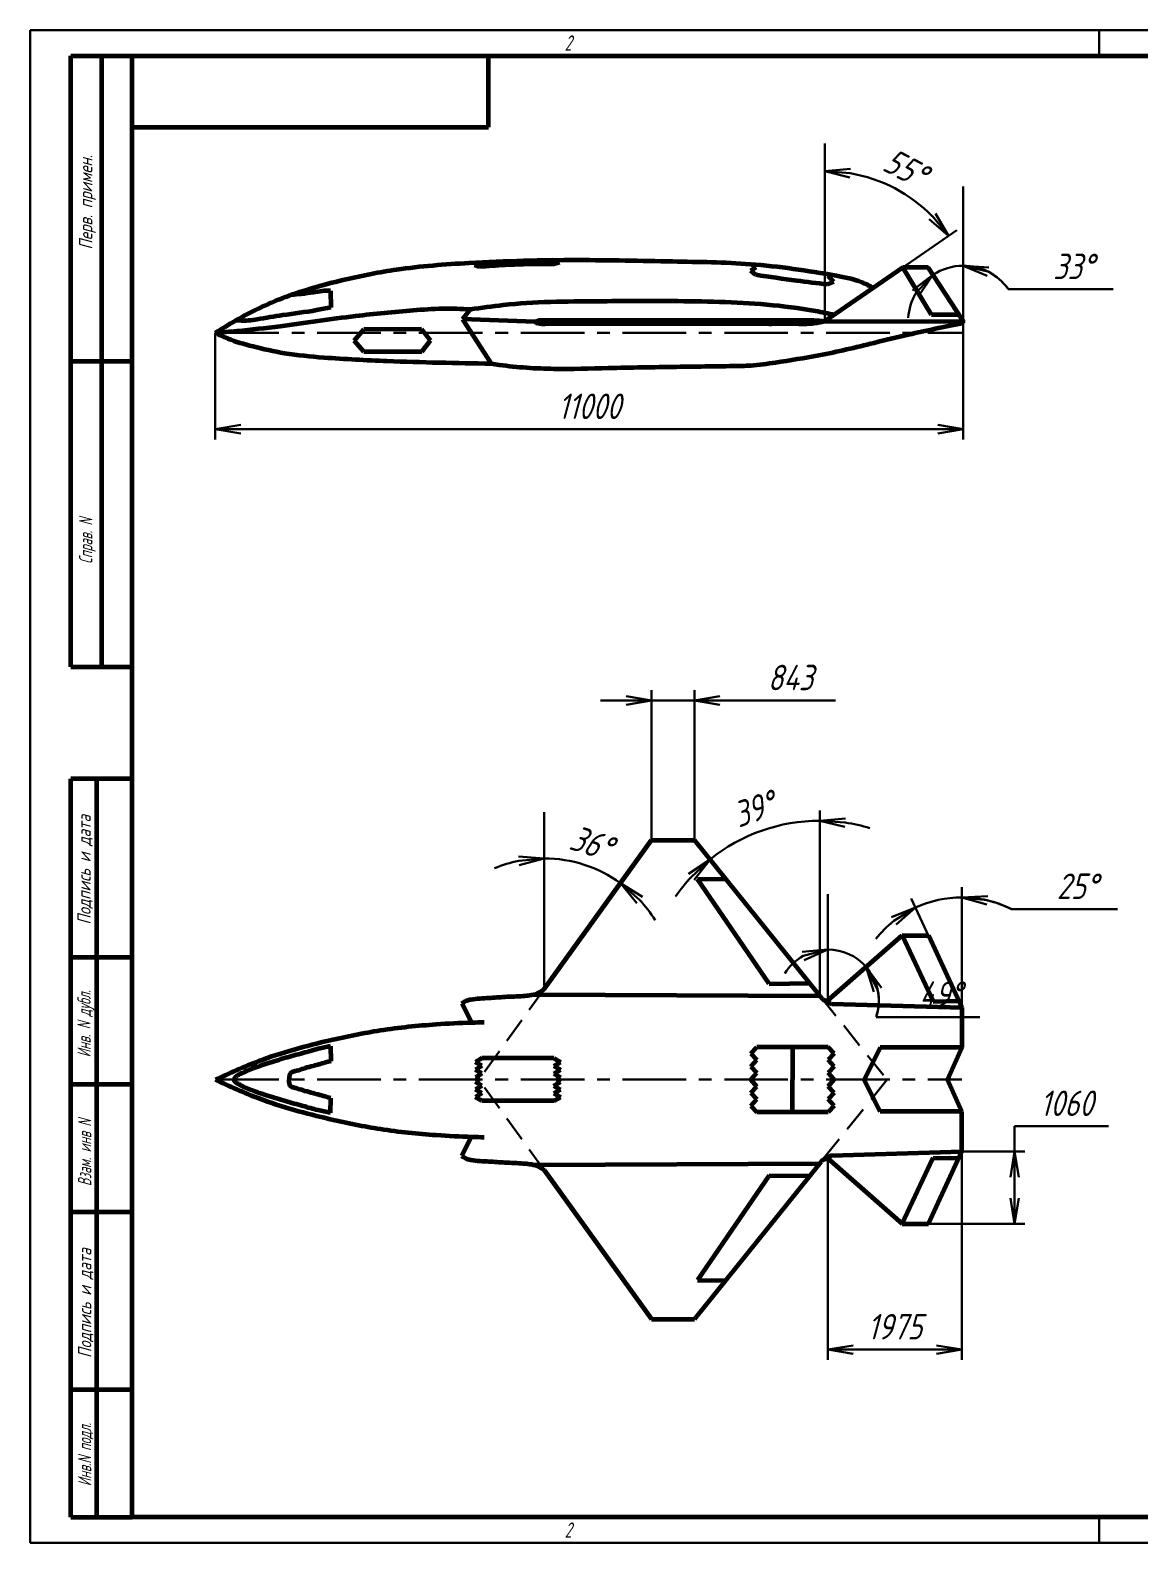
# Model space of a CAD drawing. Header units: millimetres. Extents: x -985956116104 to 1932156, y -552630487266 to 633586.
# Drawn here: x 5987.6 to 6205.4, y 37073.7 to 37370.7 of the extents above; entities that cross this region are included whole.
import ezdxf
from ezdxf.enums import TextEntityAlignment as Align

# ---------------------------------------------------------------- set-up
doc = ezdxf.new("R2010")
doc.units = ezdxf.units.MM
doc.linetypes.add('CENTER', pattern=[2, 1.25, -0.25, 0.25, -0.25])
doc.linetypes.add('DASHED', pattern=[0.75, 0.5, -0.25])
for name, color, linetype, lineweight in [('_axes (Оси)', 6, 'CENTER', 30), ('_basic (Основной)', 4, 'Continuous', 60), ('_contour (Тонкий)', 7, 'Continuous', 30), ('_invisible (Невидимый)', 1, 'DASHED', 30), ('_text (Надписи)', 2, 'Continuous', 30)]:
    doc.layers.add(name, color=color, linetype=linetype, lineweight=lineweight)
doc.styles.add('ESKD', font='eskd.shx', dxfattribs={"oblique": 15, "height": 5})
doc.dimstyles.new('ESKD', dxfattribs={"dimtxt": 5, "dimasz": 5, "dimexe": 2, "dimexo": 0, "dimgap": 2, "dimtad": 1, "dimtoh": 1, "dimzin": 12, "dimdsep": 46, "dimtxsty": 'ESKD', "dimblk1": 'OPEN', "dimblk2": 'OPEN', "dimsah": 1, "dimcen": 5, "dimclrd": 256, "dimclre": 256, "dimclrt": 2, "dimadec": 0, "dimazin": 0, "dimtfac": 1, "dimtmove": 0, "dimatfit": 3, "dimldrblk": 'OPEN', "dimfxl": 1, "dimtolj": 1, "dimtzin": 12, "dimlwd": -1, "dimlwe": -1, "dimarcsym": 0})

# ---------------------------------------------------------------- blocks, each defined once
blk = doc.blocks.new('_OPEN')
at = {"color": 0, "linetype": 'ByBlock'}
for p, q in [((-1, 0.167), (0, 0)), ((0, 0), (-1, -0.167)), ((0, 0), (-1, 0))]:
    blk.add_line(p, q, dxfattribs=at)
blk = doc.blocks.new('*D107')
at = {"layer": '_contour (Тонкий)', "transparency": 16777216}
for p, q in [((6143.77, 37314.4), (6143.77, 37345.02)), ((6144.49, 37314.02), (6169.69, 37331.42))]:
    blk.add_line(p, q, dxfattribs=at)
blk.add_arc((6143.77, 37313.52), 29.5, 44.3397, 80.2782, dxfattribs=at)
at = {"layer": 'Defpoints', "color": 0, "transparency": 16777216}
for p in [(6161.49, 37337.11), (6143.77, 37314.4), (6143.77, 37313.52), (6144.49, 37314.02)]:
    blk.add_point(p, dxfattribs=at)
at = {"layer": '_contour (Тонкий)', "transparency": 16777216, "xscale": 5, "yscale": 5, "zscale": 5}
for p, rotation in [((6143.77, 37343.02), 175.1390953006351), ((6168.05, 37330.28), 309.4787719831255)]:
    blk.add_blockref('_OPEN', p, dxfattribs=dict(at, rotation=rotation))
at = {"layer": '_contour (Тонкий)', "color": 2, "transparency": 16777216, "insert": (6159.57, 37343.63), "char_height": 5, "attachment_point": 5, "rotation": 332.3089, "style": 'ESKD'}
blk.add_mtext('\\A1;55°', dxfattribs=at)
blk = doc.blocks.new('*D108')
at = {"layer": '_contour (Тонкий)', "transparency": 16777216}
for p, q in [((6170.64, 37314.08), (6163.89, 37324.31)), ((6170.94, 37314.17), (6170.94, 37326.43)), ((6179.8, 37319.8), (6200.37, 37319.8))]:
    blk.add_line(p, q, dxfattribs=at)
for start, end in [(90, 123.4052), (34.8413, 90), (36.4611, 63.2306), (150.1746, 176.944)]:
    blk.add_arc((6170.94, 37313.63), 10.8, start, end, dxfattribs=at)
at = {"layer": 'Defpoints', "color": 0, "transparency": 16777216}
for p in [(6166.85, 37323.62), (6170.64, 37314.08), (6170.94, 37314.17), (6170.94, 37313.63)]:
    blk.add_point(p, dxfattribs=at)
at = {"layer": '_contour (Тонкий)', "transparency": 16777216, "xscale": 5, "yscale": 5, "zscale": 5}
for p, rotation in [((6170.94, 37324.43), 166.6152792713246), ((6164.99, 37322.64), 46.78987804713155)]:
    blk.add_blockref('_OPEN', p, dxfattribs=dict(at, rotation=rotation))
at = {"layer": '_contour (Тонкий)', "color": 2, "transparency": 16777216, "insert": (6192.58, 37324.3), "char_height": 5, "attachment_point": 5, "style": 'ESKD'}
blk.add_mtext('\\A1;33°', dxfattribs=at)
blk = doc.blocks.new('*D109')
at = {"layer": '_contour (Тонкий)', "transparency": 16777216}
for p, q in [((6088.6, 37183.66), (6088.6, 37210.05)), ((6089.35, 37183.41), (6104.79, 37204.83))]:
    blk.add_line(p, q, dxfattribs=at)
for start, end in [(101.1721, 112.3442), (54.2141, 90), (31.8699, 43.042)]:
    blk.add_arc((6088.6, 37182.37), 25.68, start, end, dxfattribs=at)
at = {"layer": 'Defpoints', "color": 0, "transparency": 16777216}
for p in [(6098.99, 37205.86), (6088.6, 37183.66), (6088.6, 37182.37), (6089.35, 37183.41)]:
    blk.add_point(p, dxfattribs=at)
at = {"layer": '_contour (Тонкий)', "transparency": 16777216, "xscale": 5, "yscale": 5, "zscale": 5}
for p, rotation in [((6088.6, 37208.05), 5.586049791259179), ((6103.62, 37203.21), 138.6280026440419)]:
    blk.add_blockref('_OPEN', p, dxfattribs=dict(at, rotation=rotation))
at = {"layer": '_contour (Тонкий)', "color": 2, "transparency": 16777216, "insert": (6097.87, 37211.09), "char_height": 5, "attachment_point": 5, "rotation": 342.107, "style": 'ESKD'}
blk.add_mtext('\\A1;36°', dxfattribs=at)
blk = doc.blocks.new('*D110')
at = {"layer": '_contour (Тонкий)', "transparency": 16777216}
for p, q in [((6142.75, 37182.78), (6142.75, 37217.45)), ((6141.68, 37182.4), (6119.94, 37209.41))]:
    blk.add_line(p, q, dxfattribs=at)
for start, end in [(90, 128.8178), (73.3228, 81.6614), (137.1564, 145.495)]:
    blk.add_arc((6142.75, 37181.06), 34.39, start, end, dxfattribs=at)
at = {"layer": 'Defpoints', "color": 0, "transparency": 16777216}
for p in [(6135.05, 37214.57), (6141.68, 37182.4), (6142.75, 37182.78), (6142.75, 37181.06)]:
    blk.add_point(p, dxfattribs=at)
at = {"layer": '_contour (Тонкий)', "transparency": 16777216, "xscale": 5, "yscale": 5, "zscale": 5}
for p, rotation in [((6142.75, 37215.45), 175.8306999130033), ((6121.2, 37207.85), 42.98712935863843)]:
    blk.add_blockref('_OPEN', p, dxfattribs=dict(at, rotation=rotation))
at = {"layer": '_contour (Тонкий)', "color": 2, "transparency": 16777216, "insert": (6129.83, 37217.74), "char_height": 5, "attachment_point": 5, "rotation": 19.4089, "style": 'ESKD'}
blk.add_mtext('\\A1;39°', dxfattribs=at)
blk = doc.blocks.new('*D111')
at = {"layer": '_contour (Тонкий)', "transparency": 16777216}
for p, q in [((6144.34, 37180.64), (6144.34, 37192.15)), ((6144.72, 37180.47), (6153.38, 37188.04)), ((6153.81, 37176.91), (6174.18, 37176.91))]:
    blk.add_line(p, q, dxfattribs=at)
for start, end in [(118.9324, 147.8649), (41.1324, 90), (341.1829, 41.1324), (343.2675, 12.2)]:
    blk.add_arc((6144.34, 37180.14), 10.01, start, end, dxfattribs=at)
at = {"layer": 'Defpoints', "color": 0, "transparency": 16777216}
for p in [(6147.15, 37189.74), (6144.34, 37180.64), (6144.34, 37180.14), (6144.72, 37180.47)]:
    blk.add_point(p, dxfattribs=at)
at = {"layer": '_contour (Тонкий)', "transparency": 16777216, "xscale": 5, "yscale": 5, "zscale": 5}
for p, rotation in [((6144.34, 37190.15), 14.46621553297226), ((6151.88, 37186.72), 116.6661963229373)]:
    blk.add_blockref('_OPEN', p, dxfattribs=dict(at, rotation=rotation))
at = {"layer": '_contour (Тонкий)', "color": 2, "transparency": 16777216, "insert": (6166.5, 37181.41), "char_height": 5, "attachment_point": 5, "style": 'ESKD'}
blk.add_mtext('\\A1;49°', dxfattribs=at)
blk = doc.blocks.new('*D112')
at = {"layer": '_contour (Тонкий)', "transparency": 16777216}
for p, q in [((6170.68, 37179.85), (6170.68, 37202.4)), ((6170.23, 37179.75), (6160.72, 37200.2)), ((6180.41, 37198.09), (6201.23, 37198.09))]:
    blk.add_line(p, q, dxfattribs=at)
for start, end in [(90, 114.9164), (63.2721, 90), (63.4545, 76.7272), (128.1891, 141.4619)]:
    blk.add_arc((6170.68, 37178.77), 21.63, start, end, dxfattribs=at)
at = {"layer": 'Defpoints', "color": 0, "transparency": 16777216}
for p in [(6164.5, 37199.5), (6170.23, 37179.75), (6170.68, 37179.85), (6170.68, 37178.77)]:
    blk.add_point(p, dxfattribs=at)
at = {"layer": '_contour (Тонкий)', "transparency": 16777216, "xscale": 5, "yscale": 5, "zscale": 5}
for p, rotation in [((6170.68, 37200.4), 173.3636175956131), ((6161.57, 37198.39), 31.55273301111957)]:
    blk.add_blockref('_OPEN', p, dxfattribs=dict(at, rotation=rotation))
at = {"layer": '_contour (Тонкий)', "color": 2, "transparency": 16777216, "insert": (6193.32, 37202.59), "char_height": 5, "attachment_point": 5, "style": 'ESKD'}
blk.add_mtext('\\A1;25°', dxfattribs=at)
blk = doc.blocks.new('*D114')
at = {"layer": '_contour (Тонкий)', "transparency": 16777216}
for p, q in [((6109.71, 37211.66), (6109.71, 37241.07)), ((6118.14, 37211.66), (6118.14, 37241.07)), ((6104.71, 37239.07), (6099.71, 37239.07)), ((6109.71, 37239.07), (6118.14, 37239.07)), ((6123.14, 37239.07), (6145.84, 37239.07))]:
    blk.add_line(p, q, dxfattribs=at)
at = {"layer": 'Defpoints', "color": 0, "transparency": 16777216}
for p in [(6118.14, 37239.07), (6109.71, 37211.66), (6118.14, 37211.66)]:
    blk.add_point(p, dxfattribs=at)
at = {"layer": '_contour (Тонкий)', "transparency": 16777216, "xscale": 5, "yscale": 5, "zscale": 5}
blk.add_blockref('_OPEN', (6109.71, 37239.07), dxfattribs=at)
at = {"layer": '_contour (Тонкий)', "transparency": 16777216, "xscale": 5, "yscale": 5, "zscale": 5, "rotation": 180}
blk.add_blockref('_OPEN', (6118.14, 37239.07), dxfattribs=at)
at = {"layer": '_contour (Тонкий)', "color": 2, "transparency": 16777216, "insert": (6136.99, 37243.57), "char_height": 5, "attachment_point": 5, "style": 'ESKD'}
blk.add_mtext('\\A1;843', dxfattribs=at)
blk = doc.blocks.new('*D428')
at = {"layer": '_contour (Тонкий)', "transparency": 16777216}
for p, q in [((6144.34, 37149.1), (6144.34, 37109.6)), ((6170.68, 37150.47), (6170.68, 37109.6)), ((6149.34, 37111.6), (6165.68, 37111.6))]:
    blk.add_line(p, q, dxfattribs=at)
at = {"layer": 'Defpoints', "color": 0, "transparency": 16777216}
for p in [(6144.34, 37149.1), (6170.68, 37150.47), (6170.68, 37111.6)]:
    blk.add_point(p, dxfattribs=at)
at = {"layer": '_contour (Тонкий)', "transparency": 16777216, "xscale": 5, "yscale": 5, "zscale": 5, "rotation": 180}
blk.add_blockref('_OPEN', (6144.34, 37111.6), dxfattribs=at)
at = {"layer": '_contour (Тонкий)', "transparency": 16777216, "xscale": 5, "yscale": 5, "zscale": 5}
blk.add_blockref('_OPEN', (6170.68, 37111.6), dxfattribs=at)
at = {"layer": '_contour (Тонкий)', "color": 2, "transparency": 16777216, "insert": (6157.51, 37116.1), "char_height": 5, "attachment_point": 5, "style": 'ESKD'}
blk.add_mtext('\\A1;1975', dxfattribs=at)
blk = doc.blocks.new('*D581')
at = {"layer": '_contour (Тонкий)', "transparency": 16777216}
for p, q in [((6170.95, 37313.49), (6170.95, 37290.33)), ((6024.01, 37311.25), (6024.01, 37290.33)), ((6029.01, 37292.33), (6165.95, 37292.33))]:
    blk.add_line(p, q, dxfattribs=at)
at = {"layer": 'Defpoints', "color": 0, "transparency": 16777216}
for p in [(6170.95, 37313.49), (6024.01, 37311.25), (6170.95, 37292.33)]:
    blk.add_point(p, dxfattribs=at)
at = {"layer": '_contour (Тонкий)', "transparency": 16777216, "xscale": 5, "yscale": 5, "zscale": 5, "rotation": 180}
blk.add_blockref('_OPEN', (6024.01, 37292.33), dxfattribs=at)
at = {"layer": '_contour (Тонкий)', "transparency": 16777216, "xscale": 5, "yscale": 5, "zscale": 5}
blk.add_blockref('_OPEN', (6170.95, 37292.33), dxfattribs=at)
at = {"layer": '_contour (Тонкий)', "color": 2, "transparency": 16777216, "insert": (6097.48, 37296.83), "char_height": 5, "attachment_point": 5, "style": 'ESKD'}
blk.add_mtext('\\A1;11000', dxfattribs=at)
blk = doc.blocks.new('*D582')
at = {"layer": '_contour (Тонкий)', "transparency": 16777216}
for p, q in [((6181.03, 37150.47), (6181.03, 37155.47)), ((6181.03, 37155.47), (6199.46, 37155.47)), ((6170.68, 37150.47), (6183.03, 37150.47)), ((6181.03, 37141.32), (6181.03, 37145.47)), ((6164.11, 37136.32), (6183.03, 37136.32))]:
    blk.add_line(p, q, dxfattribs=at)
at = {"layer": 'Defpoints', "color": 0, "transparency": 16777216}
for p in [(6170.68, 37150.47), (6181.03, 37150.47), (6164.11, 37136.32)]:
    blk.add_point(p, dxfattribs=at)
at = {"layer": '_contour (Тонкий)', "transparency": 16777216, "xscale": 5, "yscale": 5, "zscale": 5}
for p, rotation in [((6181.03, 37150.47), 90), ((6181.03, 37136.32), 270)]:
    blk.add_blockref('_OPEN', p, dxfattribs=dict(at, rotation=rotation))
at = {"layer": '_contour (Тонкий)', "color": 2, "transparency": 16777216, "insert": (6191.25, 37159.97), "char_height": 5, "attachment_point": 5, "style": 'ESKD'}
blk.add_mtext('\\A1;1060', dxfattribs=at)

msp = doc.modelspace()

# ---------------------------------------------------------------- linework, layer by layer
at = {"layer": '_axes (Оси)', "ltscale": 10, "transparency": 33554687}
for p, q in [((6024.013, 37311.251), (6170.764, 37311.251)), ((6024.013, 37164.617), (6170.681, 37164.617))]:
    msp.add_line(p, q, dxfattribs=at)
at = {"layer": '_basic (Основной)', "transparency": 33554687}
for p, q in [((5995.646, 37365.672), (6007.646, 37365.672)), ((5995.646, 37245.672), (5995.646, 37365.672)), ((6001.646, 37365.672), (6001.646, 37245.672)), ((6007.646, 37078.672), (6007.646, 37365.672)), ((6007.646, 37365.672), (6402.646, 37365.672)), ((6077.646, 37351.672), (6077.646, 37365.672)), ((6007.646, 37351.672), (6077.646, 37351.672)), ((6074.943, 37324.574), (6075.792, 37325.094)), ((6075.818, 37324.228), (6074.943, 37324.574)), ((6091.652, 37325.146), (6090.208, 37325.542)), ((6090.281, 37324.755), (6091.652, 37325.146)), ((6129.22, 37323.466), (6130.266, 37324.177)), ((6130.266, 37324.177), (6129.236, 37324.758)), ((6159.068, 37324.084), (6143.767, 37313.522)), ((6164.043, 37324.084), (6159.068, 37324.084)), ((6164.69, 37314.765), (6159.068, 37324.084)), ((6170.764, 37313.893), (6164.043, 37324.084)), ((6130.198, 37322.619), (6129.22, 37323.466)), ((6144.219, 37320.733), (6145.519, 37321.265)), ((6144.399, 37322.357), (6145.16, 37322.65)), ((6145.519, 37321.265), (6144.399, 37322.357)), ((6046.625, 37319.535), (6046.726, 37316.221)), ((6074.135, 37315.886), (6072.57, 37313.908)), ((6072.57, 37313.908), (6078.232, 37305.218)), ((6086.808, 37313.405), (6072.57, 37313.908)), ((6143.767, 37313.522), (6170.941, 37313.493)), ((6170.189, 37314.765), (6164.69, 37314.765)), ((6170.189, 37314.765), (6170.189, 37314.765)), ((6053.188, 37311.887), (6051.294, 37309.713)), ((6053.204, 37307.552), (6051.294, 37309.713)), ((6064.536, 37311.971), (6053.188, 37311.887)), ((6064.536, 37311.971), (6066.281, 37309.768)), ((6064.552, 37307.552), (6066.281, 37309.768)), ((6064.552, 37307.552), (6053.204, 37307.552)), ((5995.646, 37305.672), (6007.646, 37305.672)), ((5995.646, 37245.672), (6007.646, 37245.672)), ((6007.646, 37223.672), (5995.646, 37223.672)), ((5995.646, 37078.672), (5995.646, 37223.672)), ((6000.646, 37223.672), (6000.646, 37078.672)), ((6088.597, 37182.371), (6109.709, 37211.659)), ((6109.709, 37211.659), (6118.137, 37211.659)), ((6118.137, 37211.659), (6142.753, 37181.061)), ((6118.767, 37203.973), (6124.264, 37204.043)), ((6132.801, 37183.435), (6118.767, 37203.973)), ((6144.338, 37180.138), (6158.969, 37192.915)), ((6158.969, 37192.915), (6164.108, 37192.915)), ((6158.969, 37192.915), (6165.024, 37179.954)), ((6164.108, 37192.915), (6170.681, 37178.766)), ((5995.646, 37188.672), (6007.646, 37188.672)), ((6132.801, 37183.435), (6140.773, 37183.523)), ((6072.461, 37179.593), (6074.31, 37175.842)), ((6086.529, 37181.324), (6142.753, 37181.061)), ((6145.13, 37179.525), (6170.681, 37178.766)), ((6165.024, 37179.954), (6170.081, 37180.057)), ((6170.681, 37178.766), (6170.681, 37170.902)), ((6046.61, 37171.173), (6046.684, 37168.248)), ((6129.209, 37169.735), (6130.365, 37171)), ((6129.209, 37169.735), (6130.365, 37168.47)), ((6144.423, 37171), (6130.365, 37171)), ((6137.394, 37171), (6137.394, 37164.617)), ((6145.578, 37169.735), (6144.423, 37171)), ((6145.578, 37169.735), (6144.423, 37168.47)), ((6154.616, 37170.902), (6151.477, 37164.617)), ((6170.681, 37170.902), (6154.616, 37170.902)), ((6170.681, 37170.902), (6167.846, 37164.617)), ((6076.397, 37168.812), (6075.09, 37168.061)), ((6076.397, 37167.31), (6075.09, 37168.061)), ((6076.397, 37167.31), (6075.09, 37166.559)), ((6090.527, 37168.812), (6076.397, 37168.812)), ((6090.527, 37168.812), (6091.835, 37168.061)), ((6090.527, 37167.31), (6091.835, 37168.061)), ((6090.527, 37167.31), (6091.835, 37166.559)), ((6129.209, 37167.205), (6130.365, 37168.47)), ((6129.209, 37167.205), (6130.365, 37165.94)), ((6145.578, 37167.205), (6144.423, 37168.47)), ((6145.578, 37167.205), (6144.423, 37165.94)), ((6007.646, 37163.672), (5995.646, 37163.672)), ((6076.397, 37165.807), (6075.09, 37166.559)), ((6076.397, 37165.807), (6075.09, 37165.056)), ((6075.855, 37164.617), (6075.09, 37165.056)), ((6075.855, 37164.617), (6075.09, 37164.177)), ((6076.397, 37163.426), (6075.09, 37164.177)), ((6090.527, 37165.807), (6091.835, 37166.559)), ((6090.527, 37165.807), (6091.835, 37165.056)), ((6090.527, 37163.426), (6091.835, 37164.177)), ((6091.07, 37164.617), (6091.835, 37165.056)), ((6091.07, 37164.617), (6091.835, 37164.177)), ((6129.208, 37164.617), (6130.365, 37165.94)), ((6129.208, 37164.617), (6130.365, 37163.293)), ((6137.394, 37158.234), (6137.394, 37164.617)), ((6145.579, 37164.617), (6144.423, 37165.94)), ((6145.579, 37164.617), (6144.423, 37163.293)), ((6154.616, 37158.332), (6151.477, 37164.617)), ((6170.681, 37158.332), (6167.846, 37164.617)), ((6046.61, 37158.061), (6046.684, 37160.986)), ((6076.397, 37163.426), (6075.09, 37162.675)), ((6076.397, 37161.924), (6075.09, 37162.675)), ((6076.397, 37161.924), (6075.09, 37161.173)), ((6076.397, 37160.422), (6075.09, 37161.173)), ((6090.527, 37163.426), (6091.835, 37162.675)), ((6090.527, 37161.924), (6091.835, 37162.675)), ((6090.527, 37161.924), (6091.835, 37161.173)), ((6090.527, 37160.422), (6091.835, 37161.173)), ((6129.209, 37162.029), (6130.365, 37163.293)), ((6129.209, 37162.029), (6130.365, 37160.764)), ((6129.209, 37159.499), (6130.365, 37160.764)), ((6145.578, 37162.029), (6144.423, 37163.293)), ((6145.578, 37162.029), (6144.423, 37160.764)), ((6145.578, 37159.499), (6144.423, 37160.764)), ((6090.527, 37160.422), (6076.397, 37160.422)), ((6129.209, 37159.499), (6130.365, 37158.234)), ((6144.423, 37158.234), (6130.365, 37158.234)), ((6145.578, 37159.499), (6144.423, 37158.234)), ((6170.681, 37158.332), (6154.616, 37158.332)), ((6170.681, 37150.468), (6170.681, 37158.332)), ((6072.461, 37149.641), (6074.31, 37153.392)), ((6144.338, 37149.096), (6158.969, 37136.319)), ((6145.13, 37149.708), (6170.681, 37150.468)), ((6158.969, 37136.319), (6165.024, 37149.28)), ((6164.108, 37136.319), (6170.681, 37150.468)), ((6165.024, 37149.28), (6170.081, 37149.177)), ((6086.529, 37147.91), (6142.753, 37148.173)), ((6088.597, 37146.863), (6109.709, 37117.575)), ((6118.137, 37117.575), (6142.753, 37148.173)), ((6132.801, 37145.799), (6118.767, 37125.261)), ((6132.801, 37145.799), (6140.773, 37145.711)), ((5995.646, 37138.672), (6007.646, 37138.672)), ((6158.969, 37136.319), (6164.108, 37136.319)), ((6118.767, 37125.261), (6124.264, 37125.191)), ((6109.709, 37117.575), (6118.137, 37117.575)), ((6007.646, 37103.672), (5995.646, 37103.672)), ((5995.646, 37078.672), (6007.646, 37078.672)), ((6402.646, 37078.672), (6007.646, 37078.672))]:
    msp.add_line(p, q, dxfattribs=at)
for points, start_tangent, end_tangent in [([(6024.013, 37311.251), (6027.91, 37313.639), (6038.562, 37318.572), (6049.738, 37321.801), (6059.617, 37323.698), (6073.906, 37324.996), (6095.22, 37325.571), (6113.86, 37325.297), (6129.123, 37324.767), (6145.961, 37322.508), (6150.95, 37321.236), (6153.366, 37320.042)], (0.0112814, 0.0071106), (0.0117856, -0.0063498)), ([(6090.281, 37324.755), (6085.72, 37324.732), (6080.884, 37324.549), (6075.818, 37324.228)], (-0.0133345, 0.0000251), (-0.0133027, -0.0009038)), ([(6144.219, 37320.733), (6138.226, 37321.473), (6130.198, 37322.619)], (-0.0132402, 0.0015788), (-0.0131899, 0.0019565)), ([(6046.625, 37319.535), (6045.015, 37319.438), (6043.272, 37319.187), (6040.858, 37318.872), (6038.938, 37318.707)], (-0.0133385, -0.0005164), (-0.0132959, -0.0010316)), ([(6024.013, 37311.251), (6028.318, 37311.643), (6036.715, 37312.582), (6051.551, 37314.592), (6062.906, 37315.694), (6068.674, 37316.042), (6074.135, 37315.886)], (0.0132813, 0.0011777), (0.0133316, -0.0006689)), ([(6046.726, 37316.221), (6043.887, 37315.682), (6037.231, 37314.696), (6032.255, 37313.899), (6028.743, 37313.647), (6028.082, 37313.738)], (-0.0130802, -0.0025841), (-0.0131982, 0.002036)), ([(6074.135, 37315.886), (6080.572, 37316.741), (6099.169, 37317.495), (6113.715, 37317.521), (6132.342, 37316.825), (6141.892, 37315.57), (6145.651, 37314.823)], (0.0132021, 0.0019136), (0.013059, -0.0026984)), ([(6086.808, 37313.405), (6087.479, 37313.684), (6088.135, 37313.757), (6089.343, 37313.745), (6091.66, 37313.745), (6093.823, 37313.745), (6096.446, 37313.745), (6098.812, 37313.745), (6100.935, 37313.745), (6104.877, 37313.745), (6106.878, 37313.745), (6108.512, 37313.745), (6109.491, 37313.745), (6110.918, 37313.745), (6112.321, 37313.745), (6114.127, 37313.745), (6116.277, 37313.745), (6118.082, 37313.745), (6120.901, 37313.745), (6123.563, 37313.745), (6127.008, 37313.745), (6130.516, 37313.745), (6134.18, 37313.745), (6138.346, 37313.745), (6141.54, 37313.745), (6143.767, 37313.522)], (0.0120565, 0.0060347), (0.0132518, -0.0016271)), ([(6086.808, 37313.405), (6087.479, 37313.125), (6088.135, 37313.052), (6089.343, 37313.064), (6091.66, 37313.063), (6093.823, 37313.063), (6096.446, 37313.063), (6098.812, 37313.062), (6100.935, 37313.062), (6104.877, 37313.061), (6106.878, 37313.061), (6108.512, 37313.061), (6109.491, 37313.061), (6110.918, 37313.061), (6112.321, 37313.06), (6114.127, 37313.06), (6116.277, 37313.06), (6118.082, 37313.06), (6120.901, 37313.059), (6123.563, 37313.059), (6127.008, 37313.058), (6130.516, 37313.058), (6134.18, 37313.057), (6138.346, 37313.057), (6141.255, 37313.117), (6143.767, 37313.522)], (0.0120556, -0.0060364), (0.013122, 0.0025652)), ([(6127.497, 37304.777), (6129.188, 37304.855), (6134.068, 37305.462), (6142.599, 37306.869), (6153.425, 37309.317), (6160.185, 37310.933), (6170.709, 37313.155)], (0.0133301, 0.0004826), (0.0130703, 0.0026479)), ([(6170.709, 37313.155), (6170.872, 37313.276), (6170.937, 37313.548), (6170.764, 37313.893)], (0.0119304, 0.006839), (-0.008093, 0.0111583)), ([(6024.013, 37311.251), (6026.445, 37310.167), (6031.361, 37308.63), (6037.623, 37307.285), (6045.313, 37306.434), (6057.735, 37305.746), (6078.232, 37305.218)], (0.0120888, -0.0056566), (0.0133333, -0.0002552)), ([(6078.232, 37305.218), (6079.792, 37304.985), (6085.196, 37304.433), (6090.531, 37304.208), (6101.205, 37304.363), (6114.611, 37304.604), (6127.497, 37304.777)], (0.0131788, -0.0020274), (0.0133325, 0.0001754)), ([(6072.461, 37179.593), (6073.449, 37180.175), (6074.214, 37180.37), (6077.763, 37180.676), (6080.906, 37180.884), (6084.508, 37181.065), (6085.719, 37181.19), (6087.304, 37181.565), (6088.597, 37182.371)], (0.0110679, 0.0077517), (0.0109032, 0.0079711)), ([(6142.753, 37181.061), (6143.078, 37180.668), (6143.492, 37180.291), (6144.338, 37180.138)], (0.0083134, -0.0102758), (0.0140515, -0.0003674)), ([(6144.338, 37180.138), (6144.537, 37179.727), (6145.13, 37179.525)], (0.0043756, -0.0136259), (0.0145972, -0.0020534)), ([(6024.013, 37164.617), (6032.553, 37168.28), (6046.567, 37172.356), (6056.463, 37174.31), (6067.415, 37175.494), (6074.411, 37175.845), (6076.823, 37175.911)], (0.0121515, 0.0055251), (0.0133295, 0.0003354)), ([(6046.61, 37171.173), (6044.231, 37170.629), (6041.206, 37169.814), (6037.773, 37168.863), (6034.272, 37167.776), (6031.179, 37166.723), (6028.596, 37165.534), (6028.025, 37165.19), (6027.841, 37165.006), (6027.724, 37164.617)], (-0.0130282, -0.0028506), (-0.0021811, -0.0137038)), ([(6046.684, 37168.248), (6045.596, 37167.952), (6044.172, 37167.55), (6042.829, 37167.187), (6041.311, 37166.744), (6039.941, 37166.328), (6039.068, 37166.073), (6038.839, 37165.952), (6038.665, 37165.67), (6038.544, 37165.133), (6038.544, 37164.617)], (-0.0128803, -0.0034482), (0.0005344, -0.0133942)), ([(6024.013, 37164.617), (6032.553, 37160.954), (6046.567, 37156.878), (6056.463, 37154.924), (6067.415, 37153.74), (6074.411, 37153.389), (6076.823, 37153.323)], (0.0121515, -0.0055251), (0.0133295, -0.0003354)), ([(6046.61, 37158.061), (6044.231, 37158.605), (6041.206, 37159.42), (6037.773, 37160.371), (6034.272, 37161.458), (6031.179, 37162.511), (6028.596, 37163.699), (6028.025, 37164.044), (6027.841, 37164.228), (6027.724, 37164.617)], (-0.0130282, 0.0028506), (-0.0021811, 0.0137038)), ([(6046.684, 37160.986), (6045.596, 37161.282), (6044.172, 37161.684), (6042.829, 37162.047), (6041.311, 37162.49), (6039.941, 37162.906), (6039.068, 37163.161), (6038.839, 37163.282), (6038.665, 37163.564), (6038.544, 37164.101), (6038.544, 37164.617)], (-0.0128803, 0.0034482), (0.0005344, 0.0133942)), ([(6072.461, 37149.641), (6073.449, 37149.059), (6074.214, 37148.864), (6077.763, 37148.558), (6080.906, 37148.35), (6084.508, 37148.169), (6085.719, 37148.044), (6087.304, 37147.669), (6088.597, 37146.863)], (0.0110679, -0.0077517), (0.0109032, -0.0079711)), ([(6142.753, 37148.173), (6143.078, 37148.565), (6143.492, 37148.943), (6144.338, 37149.096)], (0.0083134, 0.0102758), (0.0140515, 0.0003674)), ([(6144.338, 37149.096), (6144.537, 37149.507), (6145.13, 37149.708)], (0.0043756, 0.0136259), (0.0145972, 0.0020534))]:
    msp.add_spline(points, degree=3, dxfattribs=dict(at, start_tangent=start_tangent, end_tangent=end_tangent))
at = {"layer": '_contour (Тонкий)', "transparency": 33554687}
for p, q in [((5987.646, 37073.672), (5987.646, 37370.672)), ((5987.646, 37370.672), (6407.646, 37370.672)), ((6197.646, 37365.672), (6197.646, 37370.672)), ((6143.767, 37313.522), (6143.767, 37348.425)), ((6170.941, 37313.493), (6170.941, 37340.021)), ((6088.597, 37182.371), (6088.597, 37217.151)), ((6142.753, 37181.061), (6142.753, 37217.463)), ((6144.338, 37180.138), (6144.338, 37201.004)), ((6170.681, 37178.766), (6170.681, 37199.344)), ((6197.646, 37073.672), (6197.646, 37078.672)), ((6407.646, 37073.672), (5987.646, 37073.672))]:
    msp.add_line(p, q, dxfattribs=at)
at = {"layer": '_invisible (Невидимый)', "ltscale": 10, "transparency": 33554687}
for p, q in [((6088.597, 37182.371), (6075.799, 37164.617)), ((6142.753, 37181.061), (6155.983, 37164.617)), ((6088.597, 37146.863), (6075.799, 37164.617)), ((6155.983, 37164.617), (6142.753, 37148.173))]:
    msp.add_line(p, q, dxfattribs=at)

# ---------------------------------------------------------------- texts
at = {"layer": '_text (Надписи)', "transparency": 33554687, "style": 'ESKD', "oblique": 15, "width": 0.8}
for p in [(6092.646, 37366.672), (6092.646, 37074.672)]:
    msp.add_text('2', height=3, dxfattribs=at).set_placement(p)
at = {"layer": '_text (Надписи)', "transparency": 33554687, "style": 'ESKD', "oblique": 15}
for s, p in [('Перв. примен.', (5999.851, 37336.867)), ('Подпись и дата', (5999.52, 37205.82)), ('Подпись и дата', (5999.653, 37120.711))]:
    msp.add_text(s, height=2.6, rotation=90, dxfattribs=at).set_placement(p, align=Align.CENTER)
at = {"layer": '_text (Надписи)', "transparency": 33554687, "style": 'ESKD', "oblique": 15, "width": 0.8}
for s, p in [('Справ. N', (5999.848, 37270.363)), ('Инв. N дубл.', (5999.514, 37175.567)), ('Взам. инв N', (5999.639, 37150.25)), ('Инв.N подл.', (5999.631, 37090.968))]:
    msp.add_text(s, height=2.6, rotation=90, dxfattribs=at).set_placement(p, align=Align.CENTER)

# ---------------------------------------------------------------- dimensions: what is measured, and where the dimension line sits
at = {"layer": '_contour (Тонкий)', "transparency": 33554687}
for base, center, p1, p2, picture, middle in [((6161.49, 37337.108), (6143.767, 37313.522), (6143.767, 37314.397), (6144.487, 37314.019), '*D107', (6159.568, 37343.63)), ((6166.8478, 37323.6197), (6170.9406, 37313.6256), (6170.9406, 37314.1656), (6170.6433, 37314.0764), '*D108', (6192.5847, 37324.2955)), ((6135.054, 37214.574), (6142.753, 37181.061), (6141.676, 37182.401), (6142.753, 37182.78), '*D110', (6129.831, 37217.737)), ((6098.985, 37205.86), (6088.597, 37182.371), (6089.348, 37183.413), (6088.597, 37183.655), '*D109', (6097.871, 37211.094)), ((6164.497, 37199.496), (6170.681, 37178.766), (6170.225, 37179.747), (6170.681, 37179.848), '*D112', (6193.318, 37202.587)), ((6147.145, 37189.743), (6144.338, 37180.138), (6144.715, 37180.467), (6144.338, 37180.638), '*D111', (6166.496, 37181.41))]:
    dim = msp.add_angular_dim_3p(base=base, center=center, p1=p1, p2=p2, dimstyle='ESKD', dxfattribs=at)
    dim.commit()
    dim.dimension.update_dxf_attribs({"geometry": picture, "text_midpoint": middle})
for base, p1, p2, text, picture, middle in [((6170.95, 37292.328), (6024.013, 37311.251), (6170.95, 37313.493), '11000', '*D581', (6097.481, 37296.828)), ((6118.137, 37239.07), (6109.709, 37211.659), (6118.137, 37211.659), '843', '*D114', (6136.988, 37243.57)), ((6170.681, 37111.596), (6144.338, 37149.096), (6170.681, 37150.468), '1975', '*D428', (6157.509, 37116.096))]:
    dim = msp.add_linear_dim(base=base, p1=p1, p2=p2, text=text, dimstyle='ESKD', dxfattribs=at)
    dim.commit()
    dim.dimension.update_dxf_attribs({"geometry": picture, "text_midpoint": middle})
dim = msp.add_linear_dim(base=(6181.031, 37150.468), p1=(6164.108, 37136.319), p2=(6170.681, 37150.468), angle=90, text='1060', dimstyle='ESKD', dxfattribs=at)
dim.commit()
dim.dimension.update_dxf_attribs({"geometry": '*D582', "text_midpoint": (6191.245, 37159.968)})

doc.saveas('drawing.dxf')
